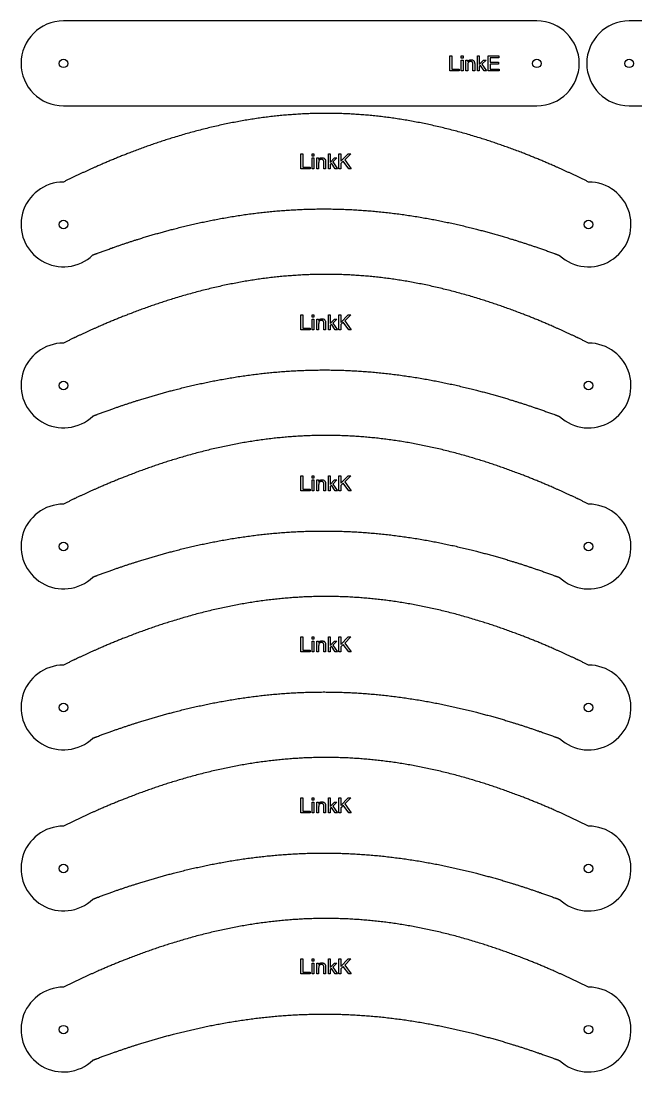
# Model space of a CAD drawing. Header units: millimetres. Extents: x 19 to 1179, y 19 to 1134.
# Drawn here: x 19 to 671, y 19 to 1134 of the extents above; entities that cross this region are included whole.
import ezdxf

# ---------------------------------------------------------------- set-up
doc = ezdxf.new("R2010")
doc.units = ezdxf.units.MM
doc.layers.add('cut', color=5, linetype='Continuous', true_color=0x0000ff)
doc.layers.add('line engraving', color=1, linetype='Continuous', true_color=0xff0000)

msp = doc.modelspace()

# ---------------------------------------------------------------- linework, layer by layer
at = {"layer": 'cut', "color": 5, "true_color": 0x0000ff}
for points in [[(566.2, 1134.3), (64, 1134.3, 1), (64, 1044.3), (566.2, 1044.3, 1)], [(664.2, 1044.3), (1114.2, 1044.3, 1), (1114.2, 1134.3), (664.2, 1134.3, 1)]]:
    msp.add_lwpolyline(points, format="xyb", close=True, dxfattribs=at)
for centre in [(64, 1089.3), (566.2, 1089.3), (664.2, 1089.3), (64, 918.4), (621.1, 918.4), (64, 747.5), (621.1, 747.5), (64, 576.6), (621.1, 576.6), (64, 405.8), (621.1, 405.8), (64, 234.9), (621.1, 234.9), (64, 64), (621.1, 64)]:
    msp.add_circle(centre, 4.5, dxfattribs=at)
for centre, start, end in [((64, 918.4), 90, -46.1113), ((621.1, 918.4), -132.939, 90), ((64, 747.5), 90, -46.1113), ((621.1, 747.5), -132.939, 90), ((64, 576.6), 90, -46.1113), ((621.1, 576.6), -132.939, 90), ((64, 405.8), 90, -46.1113), ((621.1, 405.8), -132.939, 90), ((64, 234.9), 90, -46.1113), ((621.1, 234.9), -132.939, 90), ((64, 64), 90, -46.1113), ((621.1, 64), -132.939, 90)]:
    msp.add_arc(centre, 45, start, end, dxfattribs=at)
for points in [[(621.1, 963.4), (610, 968.9), (587.7, 979.5), (554.3, 993.9), (509.7, 1010.2), (454, 1025.3), (398.3, 1034.6), (342.6, 1037.9), (286.8, 1034.6), (231.1, 1025.3), (175.4, 1010.2), (130.9, 993.9), (97.4, 979.5), (75.1, 968.9), (64, 963.4)], [(621.1, 792.5), (610, 798), (587.7, 808.6), (554.3, 823), (509.7, 839.3), (454, 854.4), (398.3, 863.8), (342.6, 867), (286.8, 863.8), (231.1, 854.4), (175.4, 839.3), (130.9, 823), (97.4, 808.6), (75.1, 798), (64, 792.5)], [(621.1, 621.6), (610, 627.2), (587.7, 637.7), (554.3, 652.1), (509.7, 668.4), (454, 683.5), (398.3, 692.9), (342.6, 696.1), (286.8, 692.9), (231.1, 683.5), (175.4, 668.4), (130.9, 652.1), (97.4, 637.7), (75.1, 627.2), (64, 621.6)], [(621.1, 450.8), (610, 456.3), (587.7, 466.9), (554.3, 481.3), (509.7, 497.5), (454, 512.6), (398.3, 522), (342.6, 525.2), (286.8, 522), (231.1, 512.6), (175.4, 497.5), (130.9, 481.3), (97.4, 466.9), (75.1, 456.3), (64, 450.8)], [(621.1, 279.9), (610, 285.4), (587.7, 296), (554.3, 310.4), (509.7, 326.7), (454, 341.8), (398.3, 351.1), (342.6, 354.4), (286.8, 351.1), (231.1, 341.8), (175.4, 326.7), (130.9, 310.4), (97.4, 296), (75.1, 285.4), (64, 279.9)], [(621.1, 109), (610, 114.5), (587.7, 125.1), (554.3, 139.5), (509.7, 155.8), (454, 170.9), (398.3, 180.3), (342.6, 183.5), (286.8, 180.3), (231.1, 170.9), (175.4, 155.8), (130.9, 139.5), (97.4, 125.1), (75.1, 114.5), (64, 109)]]:
    msp.add_open_spline(points, degree=5, dxfattribs=at)
for points in [[(95.2, 886), (100, 887.8), (115.8, 893.7), (142.6, 903), (180.6, 914.3), (229.6, 925.6), (285.1, 933.5), (340.8, 936.2), (396.5, 933.4), (452.5, 925.5), (502.5, 914.2), (541.3, 902.7), (568.9, 893.4), (585.3, 887.4), (590.4, 885.4)], [(95.2, 715.1), (100, 716.9), (115.8, 722.8), (142.6, 732.1), (180.6, 743.4), (229.6, 754.7), (285.1, 762.6), (340.8, 765.3), (396.5, 762.6), (452.5, 754.6), (502.5, 743.3), (541.3, 731.9), (568.9, 722.5), (585.3, 716.5), (590.4, 714.6)], [(95.2, 544.2), (100, 546), (115.8, 551.9), (142.6, 561.2), (180.6, 572.6), (229.6, 583.9), (285.1, 591.8), (340.8, 594.4), (396.5, 591.7), (452.5, 583.8), (502.5, 572.4), (541.3, 561), (568.9, 551.6), (585.3, 545.6), (590.4, 543.7)], [(95.2, 373.3), (100, 375.1), (115.8, 381), (142.6, 390.3), (180.6, 401.7), (229.6, 413), (285.1, 420.9), (340.8, 423.6), (396.5, 420.8), (452.5, 412.9), (502.5, 401.5), (541.3, 390.1), (568.9, 380.7), (585.3, 374.7), (590.4, 372.8)], [(95.2, 202.4), (100, 204.3), (115.8, 210.2), (142.6, 219.5), (180.6, 230.8), (229.6, 242.1), (285.1, 250), (340.8, 252.7), (396.5, 249.9), (452.5, 242), (502.5, 230.7), (541.3, 219.2), (568.9, 209.8), (585.3, 203.9), (590.4, 201.9)], [(95.2, 31.6), (100, 33.4), (115.8, 39.3), (142.6, 48.6), (180.6, 59.9), (229.6, 71.2), (285.1, 79.1), (340.8, 81.8), (396.5, 79.1), (452.5, 71.1), (502.5, 59.8), (541.3, 48.4), (568.9, 39), (585.3, 33), (590.4, 31.1)]]:
    msp.add_open_spline(points, degree=5, knots=[-0.9433543, -0.9433543, -0.9433543, -0.9433543, -0.9433543, -0.9433543, -0.9, -0.8, -0.7, -0.6, -0.5, -0.4, -0.3, -0.2, -0.1, -0.0544049, -0.0544049, -0.0544049, -0.0544049, -0.0544049, -0.0544049], dxfattribs=at)
at = {"layer": 'line engraving', "color": 1, "true_color": 0xff0000}
for points in [[(474, 1081.4), (474, 1097.2), (476.1, 1097.2), (476.1, 1083.2), (483.8, 1083.2), (483.8, 1081.4), (474, 1081.4)], [(486.1, 1094.9), (486.1, 1097.2), (488, 1097.2), (488, 1094.9), (486.1, 1094.9)], [(491, 1081.4), (491, 1092.8), (492.7, 1092.8), (492.7, 1091.2), (493.1, 1091.6), (493.4, 1092), (493.8, 1092.3), (494.3, 1092.6), (494.7, 1092.8), (495.2, 1092.9), (495.8, 1093), (496.4, 1093.1), (496.9, 1093), (497.4, 1093), (497.8, 1092.9), (498.3, 1092.7), (498.7, 1092.5), (499, 1092.3), (499.3, 1092), (499.6, 1091.7), (499.8, 1091.4), (499.9, 1091.1), (500.1, 1090.7), (500.2, 1090.3), (500.2, 1090.1), (500.2, 1090), (500.2, 1089.8), (500.2, 1089.5), (500.3, 1089.3), (500.3, 1089), (500.3, 1088.7), (500.3, 1088.4), (500.3, 1081.4), (498.3, 1081.4), (498.3, 1088.3), (498.3, 1088.9), (498.3, 1089.4), (498.2, 1089.8), (498.1, 1090.1), (498, 1090.4), (497.8, 1090.6), (497.6, 1090.8), (497.3, 1091), (497, 1091.2), (496.7, 1091.3), (496.3, 1091.4), (496, 1091.4), (495.7, 1091.4), (495.4, 1091.3), (495.1, 1091.3), (494.8, 1091.2), (494.5, 1091.1), (494.3, 1090.9), (494, 1090.8), (493.8, 1090.6), (493.6, 1090.4), (493.4, 1090.1), (493.3, 1089.8), (493.1, 1089.5), (493, 1089.1), (493, 1088.6), (492.9, 1088.1), (492.9, 1087.6), (492.9, 1081.4), (491, 1081.4)], [(503.3, 1081.4), (503.3, 1097.2), (505.2, 1097.2), (505.2, 1088.1), (509.8, 1092.8), (512.3, 1092.8), (507.9, 1088.6), (512.7, 1081.4), (510.4, 1081.4), (506.6, 1087.2), (505.2, 1085.9), (505.2, 1081.4), (503.3, 1081.4)], [(514.6, 1081.4), (514.6, 1097.2), (526, 1097.2), (526, 1095.3), (516.7, 1095.3), (516.7, 1090.5), (525.4, 1090.5), (525.4, 1088.6), (516.7, 1088.6), (516.7, 1083.2), (526.4, 1083.2), (526.4, 1081.4), (514.6, 1081.4)], [(486.1, 1081.4), (486.1, 1092.8), (488, 1092.8), (488, 1081.4), (486.1, 1081.4)], [(315.8, 977.5), (315.8, 993.3), (317.9, 993.3), (317.9, 979.3), (325.7, 979.3), (325.7, 977.5), (315.8, 977.5)], [(327.9, 991), (327.9, 993.3), (329.8, 993.3), (329.8, 991), (327.9, 991)], [(345.1, 977.5), (345.1, 993.3), (347, 993.3), (347, 984.2), (351.6, 988.9), (354.1, 988.9), (349.7, 984.7), (354.6, 977.5), (352.2, 977.5), (348.4, 983.3), (347, 982), (347, 977.5), (345.1, 977.5)], [(356.3, 977.5), (356.3, 993.3), (358.4, 993.3), (358.4, 985.4), (366.2, 993.3), (369, 993.3), (362.4, 986.9), (369.3, 977.5), (366.6, 977.5), (360.9, 985.5), (358.4, 982.9), (358.4, 977.5), (356.3, 977.5)], [(327.9, 977.5), (327.9, 988.9), (329.8, 988.9), (329.8, 977.5), (327.9, 977.5)], [(332.8, 977.5), (332.8, 988.9), (334.5, 988.9), (334.5, 987.3), (334.9, 987.7), (335.2, 988.1), (335.6, 988.4), (336.1, 988.7), (336.6, 988.9), (337.1, 989), (337.6, 989.1), (338.2, 989.2), (338.7, 989.1), (339.2, 989.1), (339.6, 989), (340.1, 988.8), (340.5, 988.6), (340.8, 988.4), (341.1, 988.1), (341.4, 987.8), (341.6, 987.5), (341.8, 987.2), (341.9, 986.8), (342, 986.4), (342, 986.2), (342, 986.1), (342.1, 985.9), (342.1, 985.6), (342.1, 985.4), (342.1, 985.1), (342.1, 984.8), (342.1, 984.5), (342.1, 977.5), (340.2, 977.5), (340.2, 984.4), (340.1, 985), (340.1, 985.5), (340, 985.9), (339.9, 986.2), (339.8, 986.5), (339.6, 986.7), (339.4, 986.9), (339.1, 987.1), (338.8, 987.3), (338.5, 987.4), (338.2, 987.5), (337.8, 987.5), (337.5, 987.5), (337.2, 987.4), (336.9, 987.4), (336.6, 987.3), (336.4, 987.2), (336.1, 987), (335.9, 986.9), (335.6, 986.7), (335.4, 986.5), (335.2, 986.2), (335.1, 985.9), (335, 985.6), (334.9, 985.2), (334.8, 984.7), (334.8, 984.2), (334.7, 983.7), (334.7, 977.5), (332.8, 977.5)], [(315.8, 806.6), (315.8, 822.4), (317.9, 822.4), (317.9, 808.4), (325.7, 808.4), (325.7, 806.6), (315.8, 806.6)], [(327.9, 820.1), (327.9, 822.4), (329.8, 822.4), (329.8, 820.1), (327.9, 820.1)], [(327.9, 806.6), (327.9, 818), (329.8, 818), (329.8, 806.6), (327.9, 806.6)], [(332.8, 806.6), (332.8, 818), (334.5, 818), (334.5, 816.4), (334.9, 816.8), (335.2, 817.2), (335.6, 817.5), (336.1, 817.8), (336.6, 818), (337.1, 818.2), (337.6, 818.3), (338.2, 818.3), (338.7, 818.3), (339.2, 818.2), (339.6, 818.1), (340.1, 817.9), (340.5, 817.7), (340.8, 817.5), (341.1, 817.2), (341.4, 816.9), (341.6, 816.6), (341.8, 816.3), (341.9, 815.9), (342, 815.5), (342, 815.4), (342, 815.2), (342.1, 815), (342.1, 814.8), (342.1, 814.5), (342.1, 814.2), (342.1, 813.9), (342.1, 813.6), (342.1, 806.6), (340.2, 806.6), (340.2, 813.5), (340.1, 814.1), (340.1, 814.6), (340, 815), (339.9, 815.3), (339.8, 815.6), (339.6, 815.8), (339.4, 816.1), (339.1, 816.3), (338.8, 816.4), (338.5, 816.5), (338.2, 816.6), (337.8, 816.6), (337.5, 816.6), (337.2, 816.6), (336.9, 816.5), (336.6, 816.4), (336.4, 816.3), (336.1, 816.2), (335.9, 816), (335.6, 815.8), (335.4, 815.6), (335.2, 815.3), (335.1, 815), (335, 814.7), (334.9, 814.3), (334.8, 813.8), (334.8, 813.4), (334.7, 812.8), (334.7, 806.6), (332.8, 806.6)], [(345.1, 806.6), (345.1, 822.4), (347, 822.4), (347, 813.4), (351.6, 818), (354.1, 818), (349.7, 813.8), (354.6, 806.6), (352.2, 806.6), (348.4, 812.4), (347, 811.1), (347, 806.6), (345.1, 806.6)], [(356.3, 806.6), (356.3, 822.4), (358.4, 822.4), (358.4, 814.5), (366.2, 822.4), (369, 822.4), (362.4, 816), (369.3, 806.6), (366.6, 806.6), (360.9, 814.6), (358.4, 812.1), (358.4, 806.6), (356.3, 806.6)], [(315.8, 635.7), (315.8, 651.5), (317.9, 651.5), (317.9, 637.6), (325.7, 637.6), (325.7, 635.7), (315.8, 635.7)], [(327.9, 649.3), (327.9, 651.5), (329.8, 651.5), (329.8, 649.3), (327.9, 649.3)], [(327.9, 635.7), (327.9, 647.2), (329.8, 647.2), (329.8, 635.7), (327.9, 635.7)], [(332.8, 635.7), (332.8, 647.2), (334.5, 647.2), (334.5, 645.5), (334.9, 646), (335.2, 646.3), (335.6, 646.7), (336.1, 646.9), (336.6, 647.1), (337.1, 647.3), (337.6, 647.4), (338.2, 647.4), (338.7, 647.4), (339.2, 647.3), (339.6, 647.2), (340.1, 647), (340.5, 646.8), (340.8, 646.6), (341.1, 646.3), (341.4, 646.1), (341.6, 645.7), (341.8, 645.4), (341.9, 645), (342, 644.6), (342, 644.5), (342, 644.3), (342.1, 644.1), (342.1, 643.9), (342.1, 643.6), (342.1, 643.4), (342.1, 643.1), (342.1, 642.7), (342.1, 635.7), (340.2, 635.7), (340.2, 642.7), (340.1, 643.2), (340.1, 643.7), (340, 644.1), (339.9, 644.4), (339.8, 644.7), (339.6, 645), (339.4, 645.2), (339.1, 645.4), (338.8, 645.5), (338.5, 645.6), (338.2, 645.7), (337.8, 645.7), (337.5, 645.7), (337.2, 645.7), (336.9, 645.6), (336.6, 645.5), (336.4, 645.4), (336.1, 645.3), (335.9, 645.1), (335.6, 644.9), (335.4, 644.7), (335.2, 644.5), (335.1, 644.2), (335, 643.8), (334.9, 643.4), (334.8, 643), (334.8, 642.5), (334.7, 642), (334.7, 635.7), (332.8, 635.7)], [(345.1, 635.7), (345.1, 651.5), (347, 651.5), (347, 642.5), (351.6, 647.2), (354.1, 647.2), (349.7, 642.9), (354.6, 635.7), (352.2, 635.7), (348.4, 641.6), (347, 640.2), (347, 635.7), (345.1, 635.7)], [(356.3, 635.7), (356.3, 651.5), (358.4, 651.5), (358.4, 643.7), (366.2, 651.5), (369, 651.5), (362.4, 645.1), (369.3, 635.7), (366.6, 635.7), (360.9, 643.7), (358.4, 641.2), (358.4, 635.7), (356.3, 635.7)], [(315.8, 464.8), (315.8, 480.6), (317.9, 480.6), (317.9, 466.7), (325.7, 466.7), (325.7, 464.8), (315.8, 464.8)], [(327.9, 478.4), (327.9, 480.6), (329.8, 480.6), (329.8, 478.4), (327.9, 478.4)], [(345.1, 464.8), (345.1, 480.6), (347, 480.6), (347, 471.6), (351.6, 476.3), (354.1, 476.3), (349.7, 472), (354.6, 464.8), (352.2, 464.8), (348.4, 470.7), (347, 469.4), (347, 464.8), (345.1, 464.8)], [(356.3, 464.8), (356.3, 480.6), (358.4, 480.6), (358.4, 472.8), (366.2, 480.6), (369, 480.6), (362.4, 474.2), (369.3, 464.8), (366.6, 464.8), (360.9, 472.8), (358.4, 470.3), (358.4, 464.8), (356.3, 464.8)], [(327.9, 464.8), (327.9, 476.3), (329.8, 476.3), (329.8, 464.8), (327.9, 464.8)], [(332.8, 464.8), (332.8, 476.3), (334.5, 476.3), (334.5, 474.6), (334.9, 475.1), (335.2, 475.5), (335.6, 475.8), (336.1, 476.1), (336.6, 476.3), (337.1, 476.4), (337.6, 476.5), (338.2, 476.5), (338.7, 476.5), (339.2, 476.4), (339.6, 476.3), (340.1, 476.2), (340.5, 476), (340.8, 475.7), (341.1, 475.5), (341.4, 475.2), (341.6, 474.9), (341.8, 474.5), (341.9, 474.2), (342, 473.8), (342, 473.6), (342, 473.4), (342.1, 473.2), (342.1, 473), (342.1, 472.8), (342.1, 472.5), (342.1, 472.2), (342.1, 471.9), (342.1, 464.8), (340.2, 464.8), (340.2, 471.8), (340.1, 472.3), (340.1, 472.8), (340, 473.2), (339.9, 473.6), (339.8, 473.8), (339.6, 474.1), (339.4, 474.3), (339.1, 474.5), (338.8, 474.7), (338.5, 474.8), (338.2, 474.8), (337.8, 474.9), (337.5, 474.8), (337.2, 474.8), (336.9, 474.7), (336.6, 474.7), (336.4, 474.5), (336.1, 474.4), (335.9, 474.2), (335.6, 474.1), (335.4, 473.8), (335.2, 473.6), (335.1, 473.3), (335, 472.9), (334.9, 472.5), (334.8, 472.1), (334.8, 471.6), (334.7, 471.1), (334.7, 464.8), (332.8, 464.8)], [(315.8, 294), (315.8, 309.8), (317.9, 309.8), (317.9, 295.8), (325.7, 295.8), (325.7, 294), (315.8, 294)], [(327.9, 307.5), (327.9, 309.8), (329.8, 309.8), (329.8, 307.5), (327.9, 307.5)], [(327.9, 294), (327.9, 305.4), (329.8, 305.4), (329.8, 294), (327.9, 294)], [(332.8, 294), (332.8, 305.4), (334.5, 305.4), (334.5, 303.8), (334.9, 304.2), (335.2, 304.6), (335.6, 304.9), (336.1, 305.2), (336.6, 305.4), (337.1, 305.5), (337.6, 305.6), (338.2, 305.7), (338.7, 305.6), (339.2, 305.6), (339.6, 305.4), (340.1, 305.3), (340.5, 305.1), (340.8, 304.9), (341.1, 304.6), (341.4, 304.3), (341.6, 304), (341.8, 303.7), (341.9, 303.3), (342, 302.9), (342, 302.7), (342, 302.6), (342.1, 302.4), (342.1, 302.1), (342.1, 301.9), (342.1, 301.6), (342.1, 301.3), (342.1, 301), (342.1, 294), (340.2, 294), (340.2, 300.9), (340.1, 301.5), (340.1, 302), (340, 302.4), (339.9, 302.7), (339.8, 303), (339.6, 303.2), (339.4, 303.4), (339.1, 303.6), (338.8, 303.8), (338.5, 303.9), (338.2, 304), (337.8, 304), (337.5, 304), (337.2, 303.9), (336.9, 303.9), (336.6, 303.8), (336.4, 303.7), (336.1, 303.5), (335.9, 303.4), (335.6, 303.2), (335.4, 303), (335.2, 302.7), (335.1, 302.4), (335, 302), (334.9, 301.7), (334.8, 301.2), (334.8, 300.7), (334.7, 300.2), (334.7, 294), (332.8, 294)], [(345.1, 294), (345.1, 309.8), (347, 309.8), (347, 300.7), (351.6, 305.4), (354.1, 305.4), (349.7, 301.2), (354.6, 294), (352.2, 294), (348.4, 299.8), (347, 298.5), (347, 294), (345.1, 294)], [(356.3, 294), (356.3, 309.8), (358.4, 309.8), (358.4, 301.9), (366.2, 309.8), (369, 309.8), (362.4, 303.4), (369.3, 294), (366.6, 294), (360.9, 302), (358.4, 299.4), (358.4, 294), (356.3, 294)], [(315.8, 123.1), (315.8, 138.9), (317.9, 138.9), (317.9, 124.9), (325.7, 124.9), (325.7, 123.1), (315.8, 123.1)], [(327.9, 136.6), (327.9, 138.9), (329.8, 138.9), (329.8, 136.6), (327.9, 136.6)], [(327.9, 123.1), (327.9, 134.5), (329.8, 134.5), (329.8, 123.1), (327.9, 123.1)], [(332.8, 123.1), (332.8, 134.5), (334.5, 134.5), (334.5, 132.9), (334.9, 133.3), (335.2, 133.7), (335.6, 134), (336.1, 134.3), (336.6, 134.5), (337.1, 134.7), (337.6, 134.8), (338.2, 134.8), (338.7, 134.8), (339.2, 134.7), (339.6, 134.6), (340.1, 134.4), (340.5, 134.2), (340.8, 134), (341.1, 133.7), (341.4, 133.4), (341.6, 133.1), (341.8, 132.8), (341.9, 132.4), (342, 132), (342, 131.9), (342, 131.7), (342.1, 131.5), (342.1, 131.3), (342.1, 131), (342.1, 130.7), (342.1, 130.4), (342.1, 130.1), (342.1, 123.1), (340.2, 123.1), (340.2, 130), (340.1, 130.6), (340.1, 131.1), (340, 131.5), (339.9, 131.8), (339.8, 132.1), (339.6, 132.3), (339.4, 132.6), (339.1, 132.7), (338.8, 132.9), (338.5, 133), (338.2, 133.1), (337.8, 133.1), (337.5, 133.1), (337.2, 133.1), (336.9, 133), (336.6, 132.9), (336.4, 132.8), (336.1, 132.7), (335.9, 132.5), (335.6, 132.3), (335.4, 132.1), (335.2, 131.8), (335.1, 131.5), (335, 131.2), (334.9, 130.8), (334.8, 130.3), (334.8, 129.9), (334.7, 129.3), (334.7, 123.1), (332.8, 123.1)], [(345.1, 123.1), (345.1, 138.9), (347, 138.9), (347, 129.9), (351.6, 134.5), (354.1, 134.5), (349.7, 130.3), (354.6, 123.1), (352.2, 123.1), (348.4, 128.9), (347, 127.6), (347, 123.1), (345.1, 123.1)], [(356.3, 123.1), (356.3, 138.9), (358.4, 138.9), (358.4, 131), (366.2, 138.9), (369, 138.9), (362.4, 132.5), (369.3, 123.1), (366.6, 123.1), (360.9, 131.1), (358.4, 128.6), (358.4, 123.1), (356.3, 123.1)]]:
    msp.add_lwpolyline(points, dxfattribs=at)

doc.saveas('drawing.dxf')
